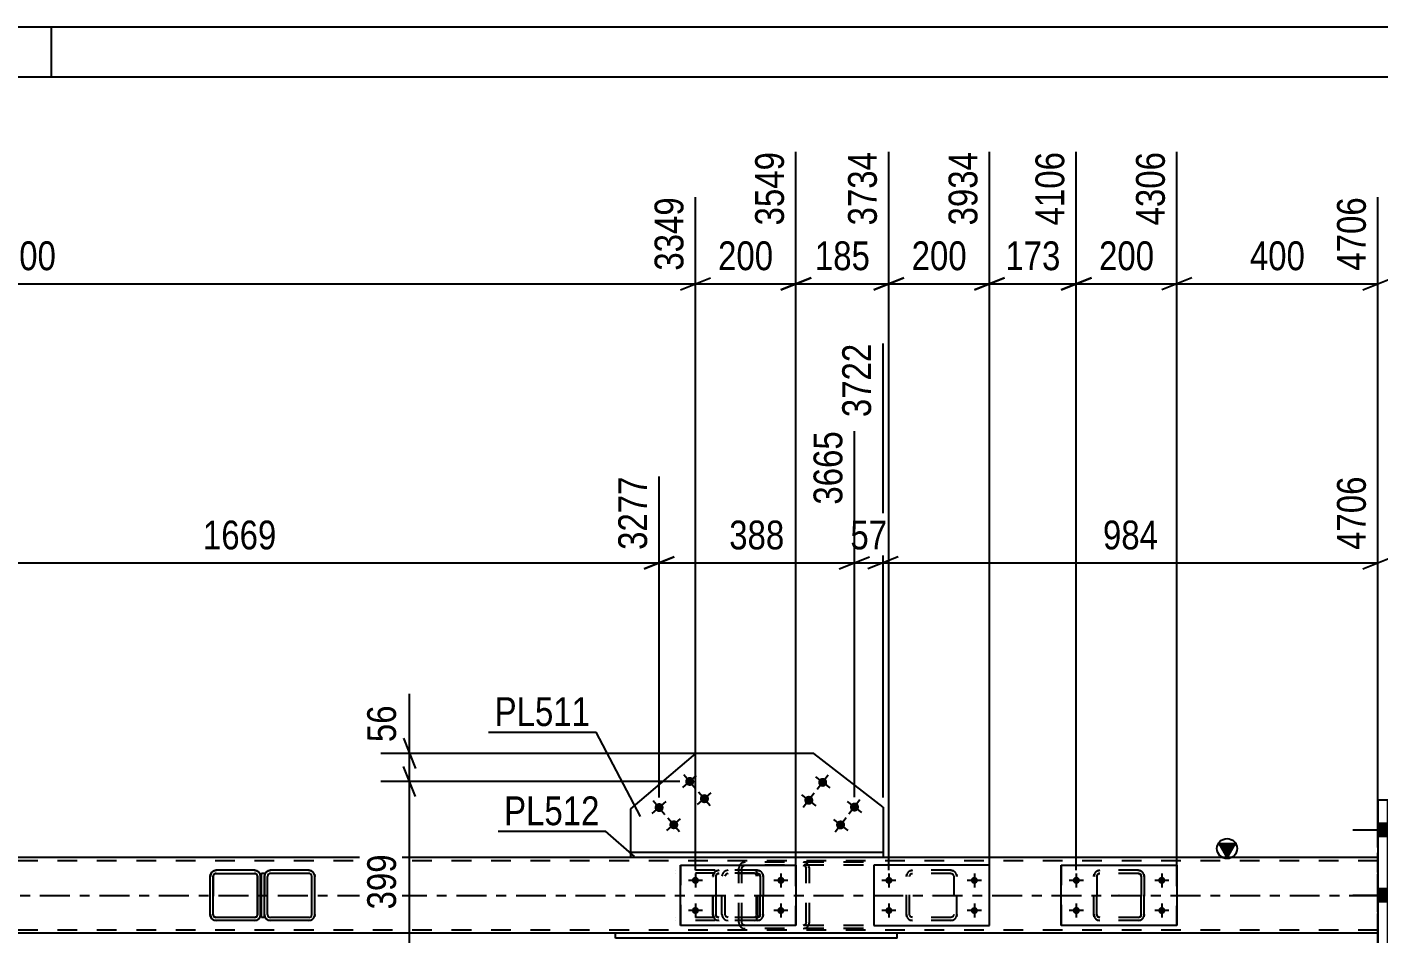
# Model space of a CAD drawing. Header units: millimetres. Extents: x 0 to 841, y 0 to 594.
# Drawn here: x 208.6 to 343, y 503.8 to 594 of the extents above; entities that cross this region are included whole.
import ezdxf

# ---------------------------------------------------------------- set-up
doc = ezdxf.new("R2010")
doc.units = ezdxf.units.MM
doc.linetypes.add('DXK_LINE_DOT2', pattern=[3.9198, 1.9599, -1.9599])
doc.linetypes.add('DXK_LINE_DOT3', pattern=[5.9187, 2.979, -0.9799, 0.9799, -0.9799])
doc.styles.add('Arial Narrow', font='ARIALN.TTF', dxfattribs={"height": 0.2})

# ---------------------------------------------------------------- blocks, each defined once
blk = doc.blocks.new('Unknown-570386953-1113')
at = {"color": 5, "linetype": 'Continuous'}
for p, q in [((841, 594), (0, 594)), ((211, 589), (211, 594)), ((836, 589), (5, 589))]:
    blk.add_line(p, q, dxfattribs=at)
blk = doc.blocks.new('Bolt-570386953-2512 - 2434')
at = {"linetype": 'Continuous'}
for points in [[(294.28, 508.78, -1), (294.28, 509.48, -1)], [(302.78, 508.78, -1), (302.78, 509.48, -1)], [(294.28, 505.78, -1), (294.28, 506.48, -1)], [(302.78, 505.78, -1), (302.78, 506.48, -1)]]:
    blk.add_hatch(color=1, dxfattribs=at).paths.add_polyline_path(points)
at = {"color": 1, "linetype": 'Continuous'}
for p, q in [((294.28, 509.83), (294.28, 508.43)), ((302.78, 509.83), (302.78, 508.43)), ((294.98, 509.13), (293.58, 509.13)), ((303.48, 509.13), (302.08, 509.13)), ((294.98, 506.13), (293.58, 506.13)), ((294.28, 506.83), (294.28, 505.43)), ((303.48, 506.13), (302.08, 506.13)), ((302.78, 506.83), (302.78, 505.43))]:
    blk.add_line(p, q, dxfattribs=at)
blk = doc.blocks.new('Part-570386953-2445 - 2434')
at = {"color": 2, "linetype": 'Continuous'}
for p, q in [((304.28, 510.63), (292.78, 510.63)), ((292.78, 510.63), (292.78, 504.63)), ((304.28, 504.63), (304.28, 510.63)), ((292.78, 504.63), (304.28, 504.63))]:
    blk.add_line(p, q, dxfattribs=at)
blk = doc.blocks.new('Part-570386953-2563 - 2434')
at = {"color": 2, "linetype": 'Continuous'}
for p, q in [((231.88, 505.44), (231.88, 509.84)), ((231.88, 509.84), (232.18, 509.84)), ((232.18, 509.84), (232.18, 509.53)), ((232.18, 505.44), (232.18, 505.73)), ((232.18, 505.44), (231.88, 505.44))]:
    blk.add_line(p, q, dxfattribs=at)
at = {"color": 7, "linetype": 'DXK_LINE_DOT2'}
blk.add_line((232.18, 509.53), (232.18, 505.73), dxfattribs=at)
blk = doc.blocks.new('Part-570386953-2511 - 2434')
at = {"color": 2, "linetype": 'Continuous'}
for p, q in [((293.7, 511.89), (268.58, 511.89)), ((268.58, 511.89), (268.58, 511.39)), ((293.7, 511.39), (268.58, 511.39)), ((293.7, 511.89), (293.7, 511.39))]:
    blk.add_line(p, q, dxfattribs=at)
blk = doc.blocks.new('Part-570386953-2447 - 2434')
at = {"color": 7, "linetype": 'DXK_LINE_DOT2'}
for p, q in [((296.03, 509.53), (296.08, 509.76)), ((296.08, 509.76), (296.03, 509.53)), ((296.33, 509.53), (296.36, 509.65)), ((296.36, 509.65), (296.42, 509.74)), ((296.4, 510.09), (296.63, 510.13)), ((296.63, 510.13), (296.4, 510.09)), ((296.42, 509.74), (296.52, 509.81)), ((296.52, 509.81), (296.63, 509.83)), ((300.43, 510.13), (296.63, 510.13)), ((300.43, 509.83), (296.63, 509.83)), ((300.43, 510.13), (300.66, 510.09)), ((300.66, 510.09), (300.43, 510.13)), ((300.43, 509.83), (300.55, 509.81)), ((300.55, 509.81), (300.64, 509.74)), ((300.64, 509.74), (300.71, 509.65)), ((300.71, 509.65), (300.73, 509.53)), ((300.99, 509.76), (301.03, 509.53)), ((301.03, 509.53), (300.99, 509.76)), ((296.03, 505.73), (296.03, 509.53)), ((296.33, 505.73), (296.33, 509.53)), ((300.73, 509.53), (300.73, 505.73)), ((301.03, 505.73), (301.03, 509.53)), ((296.08, 505.5), (296.03, 505.73)), ((296.03, 505.73), (296.08, 505.5)), ((296.36, 505.62), (296.33, 505.73)), ((296.42, 505.52), (296.36, 505.62)), ((300.71, 505.62), (300.64, 505.52)), ((300.73, 505.73), (300.71, 505.62)), ((301.03, 505.73), (300.99, 505.5)), ((300.99, 505.5), (301.03, 505.73)), ((296.63, 505.13), (296.4, 505.18)), ((296.4, 505.18), (296.63, 505.13)), ((296.52, 505.46), (296.42, 505.52)), ((296.63, 505.43), (296.52, 505.46)), ((300.43, 505.43), (296.63, 505.43)), ((300.43, 505.13), (296.63, 505.13)), ((300.55, 505.46), (300.43, 505.43)), ((300.66, 505.18), (300.43, 505.13)), ((300.43, 505.13), (300.66, 505.18)), ((300.64, 505.52), (300.55, 505.46))]:
    blk.add_line(p, q, dxfattribs=at)
at = {"color": 7, "linetype": 'DXK_LINE_DOT3'}
blk.add_line((298.53, 507.63), (298.53, 507.63), dxfattribs=at)
at = {"color": 7, "linetype": 'DXK_LINE_DOT2'}
for centre, start, end in [((296.63, 509.53), 112.5, 157.5), ((296.63, 509.53), 112.5, 157.5), ((300.43, 509.53), 22.5, 67.5), ((300.43, 509.53), 22.5, 67.5), ((296.63, 505.73), 202.5, 247.5), ((296.63, 505.73), 202.5, 247.5), ((300.43, 505.73), 292.5, 337.5), ((300.43, 505.73), 292.5, 337.5)]:
    blk.add_arc(centre, 0.6, start, end, dxfattribs=at)
blk = doc.blocks.new('Part-570386953-2557 - 2434')
at = {"color": 7, "linetype": 'DXK_LINE_DOT2'}
for p, q in [((314.66, 509.53), (314.71, 509.76)), ((314.72, 509.76), (314.67, 509.53)), ((314.99, 509.65), (314.96, 509.53)), ((314.97, 509.53), (315, 509.65)), ((315.05, 509.75), (314.99, 509.65)), ((315, 509.65), (315.06, 509.75)), ((315.03, 510.09), (315.26, 510.13)), ((315.03, 510.09), (315.04, 510.09)), ((315.27, 510.13), (315.04, 510.09)), ((315.15, 509.81), (315.05, 509.75)), ((315.06, 509.75), (315.16, 509.81)), ((315.26, 509.83), (315.15, 509.81)), ((315.16, 509.81), (315.27, 509.83)), ((319.07, 510.13), (315.26, 510.13)), ((319.07, 509.83), (315.26, 509.83)), ((319.06, 510.13), (319.29, 510.09)), ((319.18, 509.81), (319.06, 509.83)), ((319.3, 510.09), (319.07, 510.13)), ((319.07, 509.83), (319.19, 509.81)), ((319.18, 509.81), (319.19, 509.81)), ((319.28, 509.75), (319.18, 509.81)), ((319.19, 509.81), (319.29, 509.75)), ((319.34, 509.65), (319.28, 509.75)), ((319.29, 509.75), (319.35, 509.65)), ((319.36, 509.53), (319.34, 509.65)), ((319.35, 509.65), (319.37, 509.53)), ((319.62, 509.76), (319.66, 509.53)), ((319.67, 509.53), (319.63, 509.76)), ((314.66, 509.53), (314.67, 509.53)), ((314.66, 505.73), (314.66, 509.53)), ((314.67, 505.73), (314.67, 509.53)), ((314.97, 509.53), (314.96, 509.53)), ((314.96, 509.53), (314.96, 505.73)), ((314.97, 505.73), (314.97, 509.53)), ((319.37, 509.53), (319.36, 509.53)), ((319.36, 509.53), (319.36, 505.73)), ((319.37, 505.73), (319.37, 509.53)), ((319.67, 509.53), (319.66, 509.53)), ((319.66, 509.53), (319.66, 505.73)), ((319.67, 505.73), (319.67, 509.53)), ((314.67, 505.73), (314.66, 505.73)), ((314.71, 505.5), (314.66, 505.73)), ((314.67, 505.73), (314.72, 505.5)), ((314.96, 505.73), (314.97, 505.73)), ((314.96, 505.73), (314.99, 505.62)), ((315, 505.62), (314.97, 505.73)), ((314.99, 505.62), (315.05, 505.52)), ((315.06, 505.52), (315, 505.62)), ((319.28, 505.52), (319.34, 505.62)), ((319.35, 505.62), (319.29, 505.52)), ((319.34, 505.62), (319.36, 505.73)), ((319.37, 505.73), (319.35, 505.62)), ((319.36, 505.73), (319.37, 505.73)), ((319.66, 505.73), (319.62, 505.5)), ((319.63, 505.5), (319.67, 505.73)), ((319.66, 505.73), (319.67, 505.73)), ((315.03, 505.18), (315.04, 505.18)), ((315.26, 505.13), (315.03, 505.18)), ((315.04, 505.18), (315.27, 505.13)), ((315.05, 505.52), (315.15, 505.46)), ((315.16, 505.46), (315.06, 505.52)), ((315.15, 505.46), (315.26, 505.43)), ((315.27, 505.43), (315.16, 505.46)), ((319.07, 505.43), (315.26, 505.43)), ((319.07, 505.13), (315.26, 505.13)), ((319.06, 505.43), (319.18, 505.46)), ((319.29, 505.18), (319.06, 505.13)), ((319.19, 505.46), (319.07, 505.43)), ((319.07, 505.13), (319.3, 505.18)), ((319.18, 505.46), (319.28, 505.52)), ((319.18, 505.46), (319.19, 505.46)), ((319.29, 505.52), (319.19, 505.46))]:
    blk.add_line(p, q, dxfattribs=at)
at = {"color": 7, "linetype": 'DXK_LINE_DOT3'}
blk.add_line((317.18, 507.63), (317.16, 507.63), dxfattribs=at)
at = {"color": 7, "linetype": 'DXK_LINE_DOT2'}
for centre, start, end in [((315.26, 509.53), 112.5, 157.5), ((315.27, 509.53), 112.5, 157.5), ((319.06, 509.53), 22.5, 67.5), ((319.07, 509.53), 22.5, 67.5), ((315.26, 505.73), 202.5, 247.5), ((315.27, 505.73), 202.5, 247.5), ((319.06, 505.73), 292.5, 337.5), ((319.07, 505.73), 292.5, 337.5)]:
    blk.add_arc(centre, 0.6, start, end, dxfattribs=at)
blk = doc.blocks.new('Part-570386953-2495 - 2434')
at = {"color": 7, "linetype": 'DXK_LINE_DOT2'}
for p, q in [((280.93, 510.14), (273.08, 510.14)), ((280.93, 509.84), (273.08, 509.84)), ((277.73, 509.76), (277.68, 509.54)), ((278, 509.54), (278.02, 509.65)), ((278.02, 509.65), (278.09, 509.75)), ((278.31, 510.14), (278.07, 510.09)), ((278.09, 509.75), (278.19, 509.81)), ((278.19, 509.81), (278.31, 509.84)), ((279.35, 509.84), (279.35, 510.14)), ((281.06, 510.09), (280.93, 510.14)), ((280.93, 509.84), (280.99, 509.81)), ((280.99, 509.81), (281.05, 509.75)), ((281.05, 509.75), (281.08, 509.65)), ((281.16, 509.96), (281.06, 510.09)), ((281.08, 509.65), (281.1, 509.54)), ((281.24, 509.76), (281.16, 509.96)), ((281.26, 509.54), (281.24, 509.76)), ((277.68, 505.74), (277.68, 509.54)), ((278, 505.74), (278, 509.54)), ((281.1, 505.74), (281.1, 509.54)), ((281.26, 505.74), (281.26, 509.54)), ((277.68, 505.74), (277.73, 505.51)), ((278.02, 505.62), (278, 505.74)), ((278.09, 505.52), (278.02, 505.62)), ((281.08, 505.62), (281.05, 505.52)), ((281.1, 505.74), (281.08, 505.62)), ((281.24, 505.51), (281.26, 505.74)), ((280.93, 505.44), (273.08, 505.44)), ((280.93, 505.14), (273.08, 505.14)), ((278.07, 505.18), (278.31, 505.14)), ((278.19, 505.46), (278.09, 505.52)), ((278.31, 505.44), (278.19, 505.46)), ((279.35, 505.14), (279.35, 505.44)), ((280.99, 505.46), (280.93, 505.44)), ((280.93, 505.14), (281.06, 505.18)), ((281.05, 505.52), (280.99, 505.46)), ((281.06, 505.18), (281.16, 505.31)), ((281.16, 505.31), (281.24, 505.51))]:
    blk.add_line(p, q, dxfattribs=at)
for centre, start, end in [((278.3, 509.52), 111.1513, 156.1049), ((278.3, 505.75), 203.8951, 248.8487)]:
    blk.add_arc(centre, 0.616, start, end, dxfattribs=at)
blk = doc.blocks.new('Part-570386953-2498 - 2434')
at = {"color": 2, "linetype": 'Continuous'}
for p, q in [((342.91, 517.14), (342.91, 517.14)), ((342.91, 517.14), (343.91, 517.14)), ((342.91, 517.14), (342.91, 498.14)), ((343.91, 498.14), (343.91, 517.14)), ((342.91, 498.14), (342.91, 498.14)), ((342.91, 498.14), (343.91, 498.14))]:
    blk.add_line(p, q, dxfattribs=at)
at = {"color": 7, "linetype": 'DXK_LINE_DOT2'}
for p, q in [((342.91, 498.14), (342.91, 517.14)), ((343.91, 517.14), (343.91, 517.14)), ((343.91, 517.14), (343.91, 498.14)), ((343.91, 498.14), (343.91, 498.14))]:
    blk.add_line(p, q, dxfattribs=at)
blk = doc.blocks.new('Part-570386953-2506 - 2434')
at = {"color": 2, "linetype": 'Continuous'}
for p, q in [((295.1, 503.89), (267.08, 503.89)), ((267.08, 503.39), (267.08, 503.89)), ((295.1, 503.39), (267.08, 503.39)), ((295.1, 503.39), (295.1, 503.89))]:
    blk.add_line(p, q, dxfattribs=at)
blk = doc.blocks.new('Part-570386953-2514 - 2434')
at = {"color": 7, "linetype": 'DXK_LINE_DOT2'}
for p, q in [((279.99, 510.94), (279.74, 510.89)), ((291.74, 510.94), (279.99, 510.94)), ((285.98, 510.89), (285.74, 510.94)), ((279.4, 510.56), (279.35, 510.34)), ((279.35, 504.94), (279.35, 510.34)), ((279.67, 510.34), (279.69, 510.45)), ((279.67, 504.94), (279.67, 510.34)), ((279.69, 510.45), (279.76, 510.55)), ((279.76, 510.55), (279.87, 510.61)), ((279.87, 510.61), (279.99, 510.64)), ((291.74, 510.64), (279.99, 510.64)), ((285.74, 510.64), (285.86, 510.61)), ((285.86, 510.61), (285.96, 510.55)), ((285.96, 510.55), (286.03, 510.45)), ((286.03, 510.45), (286.05, 510.34)), ((286.05, 504.94), (286.05, 510.34)), ((286.37, 510.34), (286.33, 510.56)), ((286.37, 504.94), (286.37, 510.34)), ((279.35, 504.94), (279.4, 504.71)), ((279.69, 504.82), (279.67, 504.94)), ((279.76, 504.72), (279.69, 504.82)), ((279.74, 504.38), (279.99, 504.34)), ((279.87, 504.66), (279.76, 504.72)), ((279.99, 504.64), (279.87, 504.66)), ((291.74, 504.64), (279.99, 504.64)), ((291.74, 504.34), (279.99, 504.34)), ((285.86, 504.66), (285.74, 504.64)), ((285.74, 504.34), (285.98, 504.38)), ((285.96, 504.72), (285.86, 504.66)), ((286.03, 504.82), (285.96, 504.72)), ((286.05, 504.94), (286.03, 504.82)), ((286.33, 504.71), (286.37, 504.94))]:
    blk.add_line(p, q, dxfattribs=at)
for centre, start, end in [((279.96, 510.31), 110.7583, 155.68), ((285.76, 510.31), 24.32, 69.2417), ((279.96, 504.96), 204.32, 249.2417), ((285.76, 504.96), 290.7583, 335.68)]:
    blk.add_arc(centre, 0.621, start, end, dxfattribs=at)
blk = doc.blocks.new('Bolt-570386953-2515 - 2434')
at = {"linetype": 'Continuous'}
for points in [[(343.91, 513.49), (343.91, 514.79), (342.91, 514.79), (342.91, 513.49)], [(343.91, 513.49), (343.91, 514.79), (342.91, 514.79), (342.91, 513.49)], [(343.91, 513.49), (343.91, 514.79), (342.91, 514.79), (342.91, 513.49)], [(343.91, 506.99), (343.91, 508.29), (342.91, 508.29), (342.91, 506.99)], [(343.91, 506.99), (343.91, 508.29), (342.91, 508.29), (342.91, 506.99)], [(343.91, 500.49), (343.91, 501.79), (342.91, 501.79), (342.91, 500.49)], [(343.91, 500.49), (343.91, 501.79), (342.91, 501.79), (342.91, 500.49)], [(343.91, 500.49), (343.91, 501.79), (342.91, 501.79), (342.91, 500.49)]]:
    blk.add_hatch(color=1, dxfattribs=at).paths.add_polyline_path(points)
at = {"color": 1, "linetype": 'Continuous'}
for p, q in [((345.66, 514.14), (340.41, 514.14)), ((345.66, 514.14), (340.41, 514.14)), ((345.66, 514.14), (340.41, 514.14)), ((343.91, 514.79), (342.91, 514.79)), ((343.91, 514.79), (342.91, 514.79)), ((343.91, 514.79), (342.91, 514.79)), ((343.91, 513.49), (342.91, 513.49)), ((343.91, 513.49), (342.91, 513.49)), ((343.91, 513.49), (342.91, 513.49)), ((343.91, 508.29), (342.91, 508.29)), ((343.91, 508.29), (342.91, 508.29)), ((345.66, 507.64), (340.41, 507.64)), ((345.66, 507.64), (340.41, 507.64)), ((343.91, 506.99), (342.91, 506.99)), ((343.91, 506.99), (342.91, 506.99)), ((343.91, 501.79), (342.91, 501.79)), ((343.91, 501.79), (342.91, 501.79)), ((343.91, 501.79), (342.91, 501.79)), ((345.66, 501.14), (340.41, 501.14)), ((345.66, 501.14), (340.41, 501.14)), ((345.66, 501.14), (340.41, 501.14)), ((343.91, 500.49), (342.91, 500.49)), ((343.91, 500.49), (342.91, 500.49)), ((343.91, 500.49), (342.91, 500.49))]:
    blk.add_line(p, q, dxfattribs=at)
blk = doc.blocks.new('Bolt-570386953-2586 - 2434')
at = {"linetype": 'Continuous'}
for points in [[(274.69, 509.13), (274.69, 509.21), (274.72, 509.28), (274.75, 509.34), (274.8, 509.39), (274.86, 509.44), (274.93, 509.47), (275, 509.48), (275.07, 509.48), (275.14, 509.47), (275.21, 509.44), (275.27, 509.39), (275.32, 509.34), (275.36, 509.28), (275.38, 509.21), (275.39, 509.13), (275.38, 509.06), (275.36, 508.99), (275.32, 508.93), (275.27, 508.87), (275.21, 508.83), (275.14, 508.8), (275.07, 508.79), (275, 508.79), (274.93, 508.8), (274.86, 508.83), (274.8, 508.87), (274.75, 508.93), (274.72, 508.99), (274.69, 509.06)], [(283.19, 509.13), (283.19, 509.21), (283.22, 509.28), (283.25, 509.34), (283.3, 509.39), (283.36, 509.44), (283.43, 509.47), (283.5, 509.48), (283.57, 509.48), (283.64, 509.47), (283.71, 509.44), (283.77, 509.39), (283.82, 509.34), (283.86, 509.28), (283.88, 509.21), (283.89, 509.13), (283.88, 509.06), (283.86, 508.99), (283.82, 508.93), (283.77, 508.87), (283.71, 508.83), (283.64, 508.8), (283.57, 508.79), (283.5, 508.79), (283.43, 508.8), (283.36, 508.83), (283.3, 508.87), (283.25, 508.93), (283.22, 508.99), (283.19, 509.06)], [(274.69, 506.13), (274.69, 506.21), (274.72, 506.28), (274.75, 506.34), (274.8, 506.39), (274.86, 506.44), (274.93, 506.47), (275, 506.48), (275.07, 506.48), (275.14, 506.47), (275.21, 506.44), (275.27, 506.39), (275.32, 506.34), (275.36, 506.28), (275.38, 506.21), (275.39, 506.13), (275.38, 506.06), (275.36, 505.99), (275.32, 505.93), (275.27, 505.87), (275.21, 505.83), (275.14, 505.8), (275.07, 505.79), (275, 505.79), (274.93, 505.8), (274.86, 505.83), (274.8, 505.87), (274.75, 505.93), (274.72, 505.99), (274.69, 506.06)], [(283.19, 506.13), (283.19, 506.21), (283.22, 506.28), (283.25, 506.34), (283.3, 506.39), (283.36, 506.44), (283.43, 506.47), (283.5, 506.48), (283.57, 506.48), (283.64, 506.47), (283.71, 506.44), (283.77, 506.39), (283.82, 506.34), (283.86, 506.28), (283.88, 506.21), (283.89, 506.13), (283.88, 506.06), (283.86, 505.99), (283.82, 505.93), (283.77, 505.87), (283.71, 505.83), (283.64, 505.8), (283.57, 505.79), (283.5, 505.79), (283.43, 505.8), (283.36, 505.83), (283.3, 505.87), (283.25, 505.93), (283.22, 505.99), (283.19, 506.06)]]:
    blk.add_hatch(color=1, dxfattribs=at).paths.add_polyline_path(points)
at = {"color": 1, "linetype": 'Continuous'}
for p, q in [((275.04, 509.83), (275.04, 508.43)), ((283.54, 509.83), (283.54, 508.43)), ((275.74, 509.13), (274.34, 509.13)), ((284.24, 509.13), (282.84, 509.13)), ((275.74, 506.13), (274.34, 506.13)), ((275.04, 506.83), (275.04, 505.43)), ((284.24, 506.13), (282.84, 506.13)), ((283.54, 506.83), (283.54, 505.43))]:
    blk.add_line(p, q, dxfattribs=at)
blk = doc.blocks.new('Bolt-570386953-2587 - 2434')
at = {"linetype": 'Continuous'}
for points in [[(312.57, 509.13), (312.58, 509.21), (312.6, 509.28), (312.64, 509.34), (312.69, 509.39), (312.75, 509.44), (312.81, 509.47), (312.89, 509.48), (312.96, 509.48), (313.03, 509.47), (313.1, 509.44), (313.16, 509.39), (313.21, 509.34), (313.24, 509.28), (313.27, 509.21), (313.27, 509.13), (313.27, 509.06), (313.24, 508.99), (313.21, 508.93), (313.16, 508.87), (313.1, 508.83), (313.03, 508.8), (312.96, 508.79), (312.89, 508.79), (312.81, 508.8), (312.75, 508.83), (312.69, 508.87), (312.64, 508.93), (312.6, 508.99), (312.58, 509.06)], [(321.07, 509.13), (321.08, 509.21), (321.1, 509.28), (321.14, 509.34), (321.19, 509.39), (321.25, 509.44), (321.31, 509.47), (321.39, 509.48), (321.46, 509.48), (321.53, 509.47), (321.6, 509.44), (321.66, 509.39), (321.71, 509.34), (321.74, 509.28), (321.77, 509.21), (321.77, 509.13), (321.77, 509.06), (321.74, 508.99), (321.71, 508.93), (321.66, 508.87), (321.6, 508.83), (321.53, 508.8), (321.46, 508.79), (321.39, 508.79), (321.31, 508.8), (321.25, 508.83), (321.19, 508.87), (321.14, 508.93), (321.1, 508.99), (321.08, 509.06)], [(312.57, 506.13), (312.58, 506.21), (312.6, 506.28), (312.64, 506.34), (312.69, 506.39), (312.75, 506.44), (312.81, 506.47), (312.89, 506.48), (312.96, 506.48), (313.03, 506.47), (313.1, 506.44), (313.16, 506.39), (313.21, 506.34), (313.24, 506.28), (313.27, 506.21), (313.27, 506.13), (313.27, 506.06), (313.24, 505.99), (313.21, 505.93), (313.16, 505.87), (313.1, 505.83), (313.03, 505.8), (312.96, 505.79), (312.89, 505.79), (312.81, 505.8), (312.75, 505.83), (312.69, 505.87), (312.64, 505.93), (312.6, 505.99), (312.58, 506.06)], [(321.07, 506.13), (321.08, 506.21), (321.1, 506.28), (321.14, 506.34), (321.19, 506.39), (321.25, 506.44), (321.31, 506.47), (321.39, 506.48), (321.46, 506.48), (321.53, 506.47), (321.6, 506.44), (321.66, 506.39), (321.71, 506.34), (321.74, 506.28), (321.77, 506.21), (321.77, 506.13), (321.77, 506.06), (321.74, 505.99), (321.71, 505.93), (321.66, 505.87), (321.6, 505.83), (321.53, 505.8), (321.46, 505.79), (321.39, 505.79), (321.31, 505.8), (321.25, 505.83), (321.19, 505.87), (321.14, 505.93), (321.1, 505.99), (321.08, 506.06)]]:
    blk.add_hatch(color=1, dxfattribs=at).paths.add_polyline_path(points)
at = {"color": 1, "linetype": 'Continuous'}
for p, q in [((312.92, 509.83), (312.92, 508.43)), ((321.42, 509.83), (321.42, 508.43)), ((313.62, 509.13), (312.22, 509.13)), ((322.12, 509.13), (320.72, 509.13)), ((313.62, 506.13), (312.22, 506.13)), ((312.92, 506.83), (312.92, 505.43)), ((322.12, 506.13), (320.72, 506.13)), ((321.42, 506.83), (321.42, 505.43))]:
    blk.add_line(p, q, dxfattribs=at)
blk = doc.blocks.new('Part-570386953-2539 - 2434')
at = {"color": 2, "linetype": 'Continuous'}
for p, q in [((275.06, 521.76), (268.58, 516.25)), ((286.83, 521.76), (275.06, 521.76)), ((293.7, 516.42), (286.83, 521.76)), ((293.7, 516.42), (293.7, 511.89)), ((268.58, 516.25), (268.58, 511.89))]:
    blk.add_line(p, q, dxfattribs=at)
at = {"color": 7, "linetype": 'DXK_LINE_DOT2'}
blk.add_line((293.7, 511.89), (268.58, 511.89), dxfattribs=at)
blk = doc.blocks.new('Part-570386953-2547 - 2434')
at = {"color": 2, "linetype": 'Continuous'}
for p, q in [((311.42, 504.63), (311.42, 510.63)), ((311.42, 510.63), (311.42, 510.63)), ((311.42, 510.63), (322.92, 510.63)), ((322.92, 510.63), (322.92, 504.63)), ((311.42, 504.63), (311.42, 504.63)), ((322.92, 504.63), (311.42, 504.63))]:
    blk.add_line(p, q, dxfattribs=at)
at = {"color": 7, "linetype": 'DXK_LINE_DOT2'}
for p, q in [((311.42, 510.63), (311.42, 504.63)), ((311.42, 510.63), (311.42, 510.63)), ((322.92, 504.63), (322.92, 510.63)), ((311.42, 504.63), (311.42, 504.63))]:
    blk.add_line(p, q, dxfattribs=at)
blk = doc.blocks.new('Part-570386953-2549 - 2434')
at = {"color": 2, "linetype": 'Continuous'}
for p, q in [((232.23, 509.76), (232.18, 509.53)), ((232.5, 509.65), (232.48, 509.53)), ((232.57, 509.74), (232.5, 509.65)), ((232.78, 510.13), (232.55, 510.09)), ((232.67, 509.81), (232.57, 509.74)), ((232.78, 509.83), (232.67, 509.81)), ((236.58, 510.13), (232.78, 510.13)), ((236.58, 509.83), (232.78, 509.83)), ((236.81, 510.09), (236.58, 510.13)), ((236.7, 509.81), (236.58, 509.83)), ((236.79, 509.74), (236.7, 509.81)), ((236.86, 509.65), (236.79, 509.74)), ((236.88, 509.53), (236.86, 509.65)), ((237.18, 509.53), (237.14, 509.76)), ((232.18, 505.73), (232.18, 509.53)), ((232.48, 505.73), (232.48, 509.53)), ((236.88, 505.73), (236.88, 509.53)), ((237.18, 505.73), (237.18, 509.53)), ((232.18, 505.73), (232.23, 505.5)), ((232.48, 505.73), (232.5, 505.62)), ((232.5, 505.62), (232.57, 505.52)), ((236.79, 505.52), (236.86, 505.62)), ((236.86, 505.62), (236.88, 505.73)), ((237.14, 505.5), (237.18, 505.73)), ((232.55, 505.18), (232.78, 505.13)), ((232.57, 505.52), (232.67, 505.46)), ((232.67, 505.46), (232.78, 505.43)), ((236.58, 505.43), (232.78, 505.43)), ((236.58, 505.13), (232.78, 505.13)), ((236.58, 505.43), (236.7, 505.46)), ((236.58, 505.13), (236.81, 505.18)), ((236.7, 505.46), (236.79, 505.52))]:
    blk.add_line(p, q, dxfattribs=at)
at = {"color": 7, "linetype": 'DXK_LINE_DOT2'}
for p, q in [((232.18, 509.53), (232.23, 509.76)), ((232.55, 510.09), (232.78, 510.13)), ((236.58, 510.13), (236.81, 510.09)), ((237.14, 509.76), (237.18, 509.53)), ((232.23, 505.5), (232.18, 505.73)), ((237.18, 505.73), (237.14, 505.5)), ((232.78, 505.13), (232.55, 505.18)), ((236.81, 505.18), (236.58, 505.13))]:
    blk.add_line(p, q, dxfattribs=at)
at = {"color": 7, "linetype": 'DXK_LINE_DOT3'}
blk.add_line((234.68, 507.63), (234.68, 507.63), dxfattribs=at)
at = {"color": 2, "linetype": 'Continuous'}
for centre, start, end in [((232.78, 509.53), 112.5, 157.5), ((236.58, 509.53), 22.5, 67.5), ((232.78, 505.73), 202.5, 247.5), ((236.58, 505.73), 292.5, 337.5)]:
    blk.add_arc(centre, 0.6, start, end, dxfattribs=at)
at = {"color": 7, "linetype": 'DXK_LINE_DOT2'}
for centre, start, end in [((232.78, 509.53), 112.5, 157.5), ((236.58, 509.53), 22.5, 67.5), ((232.78, 505.73), 202.5, 247.5), ((236.58, 505.73), 292.5, 337.5)]:
    blk.add_arc(centre, 0.6, start, end, dxfattribs=at)
blk = doc.blocks.new('Part-570386953-2550 - 2434')
at = {"color": 7, "linetype": 'DXK_LINE_DOT2'}
for p, q in [((276.78, 509.53), (276.82, 509.76)), ((276.83, 509.76), (276.79, 509.53)), ((277.1, 509.65), (277.08, 509.53)), ((277.09, 509.53), (277.11, 509.65)), ((277.17, 509.75), (277.1, 509.65)), ((277.11, 509.65), (277.17, 509.75)), ((277.15, 510.09), (277.38, 510.13)), ((277.15, 510.09), (277.16, 510.09)), ((277.39, 510.13), (277.16, 510.09)), ((277.17, 509.75), (277.27, 509.81)), ((277.26, 509.81), (277.17, 509.75)), ((277.38, 509.83), (277.26, 509.81)), ((277.27, 509.81), (277.39, 509.83)), ((281.19, 510.13), (277.38, 510.13)), ((281.19, 509.83), (277.38, 509.83)), ((281.18, 510.13), (281.41, 510.09)), ((281.29, 509.81), (281.18, 509.83)), ((281.42, 510.09), (281.19, 510.13)), ((281.19, 509.83), (281.3, 509.81)), ((281.29, 509.81), (281.3, 509.81)), ((281.39, 509.75), (281.29, 509.81)), ((281.3, 509.81), (281.4, 509.75)), ((281.45, 509.65), (281.39, 509.75)), ((281.4, 509.75), (281.46, 509.65)), ((281.48, 509.53), (281.45, 509.65)), ((281.46, 509.65), (281.49, 509.53)), ((281.73, 509.76), (281.78, 509.53)), ((281.79, 509.53), (281.74, 509.76)), ((276.78, 509.53), (276.79, 509.53)), ((276.78, 505.73), (276.78, 509.53)), ((276.79, 505.73), (276.79, 509.53)), ((277.09, 509.53), (277.08, 509.53)), ((277.08, 509.53), (277.08, 505.73)), ((277.09, 505.73), (277.09, 509.53)), ((281.49, 509.53), (281.48, 509.53)), ((281.48, 509.53), (281.48, 505.73)), ((281.49, 505.73), (281.49, 509.53)), ((281.79, 509.53), (281.78, 509.53)), ((281.78, 509.53), (281.78, 505.73)), ((281.79, 505.73), (281.79, 509.53)), ((276.79, 505.73), (276.78, 505.73)), ((276.82, 505.5), (276.78, 505.73)), ((276.79, 505.73), (276.83, 505.5)), ((277.08, 505.73), (277.09, 505.73)), ((277.08, 505.73), (277.1, 505.62)), ((277.11, 505.62), (277.09, 505.73)), ((277.1, 505.62), (277.17, 505.52)), ((277.17, 505.52), (277.11, 505.62)), ((281.39, 505.52), (281.45, 505.62)), ((281.46, 505.62), (281.4, 505.52)), ((281.45, 505.62), (281.48, 505.73)), ((281.49, 505.73), (281.46, 505.62)), ((281.48, 505.73), (281.49, 505.73)), ((281.78, 505.73), (281.73, 505.5)), ((281.74, 505.5), (281.79, 505.73)), ((281.78, 505.73), (281.79, 505.73)), ((277.15, 505.18), (277.16, 505.18)), ((277.38, 505.13), (277.15, 505.18)), ((277.16, 505.18), (277.39, 505.13)), ((277.27, 505.46), (277.17, 505.52)), ((277.17, 505.52), (277.26, 505.46)), ((277.26, 505.46), (277.38, 505.43)), ((277.39, 505.43), (277.27, 505.46)), ((281.19, 505.43), (277.38, 505.43)), ((281.19, 505.13), (277.38, 505.13)), ((281.18, 505.43), (281.29, 505.46)), ((281.41, 505.18), (281.18, 505.13)), ((281.3, 505.46), (281.19, 505.43)), ((281.19, 505.13), (281.42, 505.18)), ((281.29, 505.46), (281.39, 505.52)), ((281.29, 505.46), (281.3, 505.46)), ((281.4, 505.52), (281.3, 505.46))]:
    blk.add_line(p, q, dxfattribs=at)
at = {"color": 7, "linetype": 'DXK_LINE_DOT3'}
blk.add_line((279.29, 507.63), (279.27, 507.63), dxfattribs=at)
at = {"color": 7, "linetype": 'DXK_LINE_DOT2'}
for centre, start, end in [((277.38, 509.53), 112.5, 157.5), ((277.39, 509.53), 112.5, 157.5), ((281.18, 509.53), 22.5, 67.5), ((281.19, 509.53), 22.5, 67.5), ((277.38, 505.73), 202.5, 247.5), ((277.39, 505.73), 202.5, 247.5), ((281.18, 505.73), 292.5, 337.5), ((281.19, 505.73), 292.5, 337.5)]:
    blk.add_arc(centre, 0.6, start, end, dxfattribs=at)
blk = doc.blocks.new('Part-570386953-2551 - 2434')
at = {"color": 2, "linetype": 'Continuous'}
for p, q in [((226.78, 509.53), (226.82, 509.76)), ((226.83, 509.76), (226.79, 509.53)), ((227.09, 509.53), (227.11, 509.65)), ((227.11, 509.65), (227.17, 509.75)), ((227.15, 510.09), (227.38, 510.13)), ((227.15, 510.09), (227.16, 510.09)), ((227.39, 510.13), (227.16, 510.09)), ((227.17, 509.75), (227.27, 509.81)), ((227.27, 509.81), (227.39, 509.83)), ((231.19, 510.13), (227.38, 510.13)), ((227.39, 509.83), (231.19, 509.83)), ((231.29, 509.81), (231.18, 509.83)), ((231.42, 510.09), (231.19, 510.13)), ((231.19, 509.83), (231.3, 509.81)), ((231.29, 509.81), (231.3, 509.81)), ((231.39, 509.75), (231.29, 509.81)), ((231.3, 509.81), (231.4, 509.75)), ((231.45, 509.65), (231.39, 509.75)), ((231.4, 509.75), (231.46, 509.65)), ((231.48, 509.53), (231.45, 509.65)), ((231.46, 509.65), (231.49, 509.53)), ((231.79, 509.53), (231.74, 509.76)), ((226.78, 509.53), (226.79, 509.53)), ((226.78, 505.73), (226.78, 509.53)), ((226.79, 505.73), (226.79, 509.53)), ((227.09, 505.73), (227.09, 509.53)), ((231.49, 509.53), (231.48, 509.53)), ((231.48, 509.53), (231.48, 505.73)), ((231.49, 505.73), (231.49, 509.53)), ((231.79, 505.73), (231.79, 509.53)), ((226.79, 505.73), (226.78, 505.73)), ((226.82, 505.5), (226.78, 505.73)), ((226.79, 505.73), (226.83, 505.5)), ((227.11, 505.62), (227.09, 505.73)), ((227.17, 505.52), (227.11, 505.62)), ((231.39, 505.52), (231.45, 505.62)), ((231.46, 505.62), (231.4, 505.52)), ((231.45, 505.62), (231.48, 505.73)), ((231.49, 505.73), (231.46, 505.62)), ((231.48, 505.73), (231.49, 505.73)), ((231.74, 505.5), (231.79, 505.73)), ((227.15, 505.18), (227.16, 505.18)), ((227.38, 505.13), (227.15, 505.18)), ((227.16, 505.18), (227.39, 505.13)), ((227.27, 505.46), (227.17, 505.52)), ((227.39, 505.43), (227.27, 505.46)), ((231.19, 505.13), (227.38, 505.13)), ((231.19, 505.43), (227.39, 505.43)), ((231.18, 505.43), (231.29, 505.46)), ((231.3, 505.46), (231.19, 505.43)), ((231.19, 505.13), (231.42, 505.18)), ((231.29, 505.46), (231.39, 505.52)), ((231.29, 505.46), (231.3, 505.46)), ((231.4, 505.52), (231.3, 505.46))]:
    blk.add_line(p, q, dxfattribs=at)
at = {"color": 7, "linetype": 'DXK_LINE_DOT2'}
for p, q in [((227.1, 509.65), (227.08, 509.53)), ((227.17, 509.75), (227.1, 509.65)), ((227.26, 509.81), (227.17, 509.75)), ((227.38, 509.83), (227.26, 509.81)), ((227.38, 509.83), (227.39, 509.83)), ((227.39, 509.83), (227.38, 509.83)), ((231.18, 510.13), (231.41, 510.09)), ((231.73, 509.76), (231.78, 509.53)), ((227.09, 509.53), (227.08, 509.53)), ((227.08, 509.53), (227.08, 505.73)), ((231.79, 509.53), (231.78, 509.53)), ((231.78, 509.53), (231.78, 505.73)), ((227.08, 505.73), (227.09, 505.73)), ((227.08, 505.73), (227.1, 505.62)), ((227.1, 505.62), (227.17, 505.52)), ((231.78, 505.73), (231.73, 505.5)), ((231.78, 505.73), (231.79, 505.73)), ((227.17, 505.52), (227.26, 505.46)), ((227.26, 505.46), (227.38, 505.43)), ((227.38, 505.43), (227.39, 505.43)), ((227.39, 505.43), (227.38, 505.43)), ((231.41, 505.18), (231.18, 505.13))]:
    blk.add_line(p, q, dxfattribs=at)
at = {"color": 2, "linetype": 'Continuous'}
for centre, start, end in [((227.38, 509.53), 112.5, 157.5), ((227.39, 509.53), 112.5, 157.5), ((231.19, 509.53), 22.5, 67.5), ((227.38, 505.73), 202.5, 247.5), ((227.39, 505.73), 202.5, 247.5), ((231.19, 505.73), 292.5, 337.5)]:
    blk.add_arc(centre, 0.6, start, end, dxfattribs=at)
at = {"color": 7, "linetype": 'DXK_LINE_DOT2'}
for centre, start, end in [((231.18, 509.53), 22.5, 67.5), ((231.18, 505.73), 292.5, 337.5)]:
    blk.add_arc(centre, 0.6, start, end, dxfattribs=at)
blk = doc.blocks.new('Bolt-570386953-2573 - 2434')
at = {"linetype": 'Continuous'}
for points in [[(274.82, 519.26, -1), (274.13, 518.68, -1)], [(276.28, 517.55, -1), (275.59, 516.96, -1)], [(271.77, 516.67, -1), (271.09, 516.08, -1)], [(273.23, 514.95, -1), (272.55, 514.37, -1)]]:
    blk.add_hatch(color=1, dxfattribs=at).paths.add_polyline_path(points)
at = {"color": 1, "linetype": 'Continuous'}
for p, q in [((273.79, 518.38), (275.16, 519.55)), ((273.89, 519.65), (275.06, 518.28)), ((275.25, 516.67), (276.62, 517.84)), ((275.35, 517.94), (276.52, 516.57)), ((270.75, 515.79), (272.12, 516.96)), ((270.85, 517.06), (272.01, 515.69)), ((272.2, 514.08), (273.57, 515.25)), ((272.31, 515.35), (273.47, 513.98))]:
    blk.add_line(p, q, dxfattribs=at)
blk = doc.blocks.new('Part-570386953-2556 - 2434')
at = {"color": 2, "linetype": 'Continuous'}
for p, q in [((273.54, 504.63), (273.54, 510.63)), ((273.54, 510.63), (273.54, 510.63)), ((273.54, 510.63), (285.04, 510.63)), ((285.04, 510.63), (285.04, 504.63)), ((273.54, 504.63), (273.54, 504.63)), ((285.04, 504.63), (273.54, 504.63))]:
    blk.add_line(p, q, dxfattribs=at)
at = {"color": 7, "linetype": 'DXK_LINE_DOT2'}
for p, q in [((273.54, 510.63), (273.54, 504.63)), ((273.54, 510.63), (273.54, 510.63)), ((285.04, 504.63), (285.04, 510.63)), ((273.54, 504.63), (273.54, 504.63))]:
    blk.add_line(p, q, dxfattribs=at)
blk = doc.blocks.new('Part-570386953-2562 - 2434')
at = {"linetype": 'Continuous'}
blk.add_hatch(color=2, dxfattribs=at).paths.add_polyline_path([(327.91, 511.39), (327.11, 512.79), (328.71, 512.79)])
at = {"color": 2, "linetype": 'Continuous'}
for p, q in [((327.91, 511.39), (327.11, 512.79)), ((327.11, 512.79), (328.71, 512.79)), ((328.71, 512.79), (327.91, 511.39)), ((268.58, 511.39), (187.99, 511.39)), ((342.91, 511.39), (293.7, 511.39)), ((267.08, 503.89), (189.5, 503.89)), ((342.91, 503.89), (295.1, 503.89))]:
    blk.add_line(p, q, dxfattribs=at)
at = {"color": 7, "linetype": 'DXK_LINE_DOT2'}
for p, q in [((342.91, 511.09), (150.66, 511.09)), ((293.7, 511.39), (268.58, 511.39)), ((342.91, 503.89), (342.91, 511.39)), ((342.91, 511.39), (342.91, 511.39)), ((342.91, 511.39), (342.91, 503.89)), ((342.91, 511.39), (342.91, 511.39)), ((342.91, 511.09), (342.91, 511.09)), ((342.91, 504.19), (150.66, 504.19)), ((295.1, 503.89), (267.08, 503.89)), ((342.91, 504.19), (342.91, 504.19)), ((342.91, 503.89), (342.91, 503.89)), ((342.91, 503.89), (342.91, 503.89))]:
    blk.add_line(p, q, dxfattribs=at)
at = {"color": 7, "linetype": 'DXK_LINE_DOT3'}
blk.add_line((150.66, 507.64), (342.91, 507.64), dxfattribs=at)
at = {"color": 2, "linetype": 'Continuous'}
blk.add_circle((327.91, 512.29), 1, dxfattribs=at)
blk = doc.blocks.new('Bolt-570386953-2572 - 2434')
at = {"linetype": 'Continuous'}
for points in [[(288.05, 518.6, -1), (287.34, 519.15, -1)], [(286.67, 516.82, -1), (285.96, 517.37, -1)], [(291.21, 516.14, -1), (290.5, 516.7, -1)], [(289.83, 514.37, -1), (289.12, 514.92, -1)]]:
    blk.add_hatch(color=1, dxfattribs=at).paths.add_polyline_path(points)
at = {"color": 1, "linetype": 'Continuous'}
for p, q in [((286.98, 519.43), (288.4, 518.32)), ((288.25, 519.58), (287.14, 518.16)), ((285.6, 517.65), (287.02, 516.54)), ((286.86, 517.81), (285.76, 516.39)), ((290.14, 516.97), (291.56, 515.87)), ((291.4, 517.13), (290.3, 515.71)), ((288.76, 515.2), (290.18, 514.09)), ((290.02, 515.35), (288.92, 513.93))]:
    blk.add_line(p, q, dxfattribs=at)
blk = doc.blocks.new('StraightDimension-570386953-5646 - 2434')
at = {"color": 7, "linetype": 'Continuous'}
for p, q in [((304.28, 510.13), (304.28, 581.58)), ((312.92, 510.13), (312.92, 581.58)), ((302.78, 567.87), (305.78, 569.07)), ((314.42, 569.07), (311.42, 567.87)), ((304.28, 568.47), (312.92, 568.47))]:
    blk.add_line(p, q, dxfattribs=at)
at = {"color": 0}
blk.add_wipeout([(311.94, 569.22), (311.94, 573.42), (305.26, 573.42), (305.26, 569.22)], dxfattribs=at)
at = {"color": 3, "style": 'Arial Narrow'}
blk.add_text('173', height=2.863, dxfattribs=at).set_placement((305.86, 569.82))
at = {"color": 0, "linetype": 'Continuous'}
blk.add_wipeout([(312.32, 582.18), (308.12, 582.18), (308.12, 573.67), (312.32, 573.67)], dxfattribs=at)
at = {"color": 3, "linetype": 'Continuous', "style": 'Arial Narrow'}
blk.add_text('4106', height=2.863, rotation=90.0002, dxfattribs=at).set_placement((311.72, 574.27))
blk = doc.blocks.new('StraightDimension-570386953-5468 - 2434')
at = {"color": 7, "linetype": 'Continuous'}
for p, q in [((293.7, 517.38), (293.7, 562.51)), ((342.91, 512.39), (342.91, 549.31)), ((295.2, 541.3), (292.2, 540.1)), ((293.7, 540.7), (342.91, 540.7)), ((341.41, 540.1), (344.41, 541.3))]:
    blk.add_line(p, q, dxfattribs=at)
at = {"color": 0}
blk.add_wipeout([(321.65, 541.45), (321.65, 545.65), (314.97, 545.65), (314.97, 541.45)], dxfattribs=at)
at = {"color": 3, "style": 'Arial Narrow'}
blk.add_text('984', height=2.863, dxfattribs=at).set_placement((315.57, 542.05))
at = {"color": 0, "linetype": 'Continuous'}
blk.add_wipeout([(342.31, 549.91), (338.11, 549.91), (338.11, 541.4), (342.31, 541.4)], dxfattribs=at)
at = {"color": 3, "linetype": 'Continuous', "style": 'Arial Narrow'}
blk.add_text('4706', height=2.863, rotation=90.0002, dxfattribs=at).set_placement((341.71, 542))
blk = doc.blocks.new('StraightDimension-570386953-5469 - 2434')
at = {"color": 7, "linetype": 'Continuous'}
for p, q in [((293.7, 517.38), (293.7, 562.51)), ((290.85, 517.42), (290.85, 553.81)), ((289.35, 540.1), (292.35, 541.3)), ((290.85, 540.7), (293.7, 540.7)), ((295.2, 541.3), (292.2, 540.1))]:
    blk.add_line(p, q, dxfattribs=at)
at = {"color": 0, "linetype": 'Continuous'}
blk.add_wipeout([(293.1, 563.11), (288.9, 563.11), (288.9, 554.6), (293.1, 554.6)], dxfattribs=at)
at = {"color": 0}
blk.add_wipeout([(294.71, 541.45), (294.71, 545.65), (289.85, 545.65), (289.85, 541.45)], dxfattribs=at)
at = {"color": 3, "linetype": 'Continuous', "style": 'Arial Narrow'}
blk.add_text('3722', height=2.863, rotation=90.0002, dxfattribs=at).set_placement((292.5, 555.2))
at = {"color": 3, "style": 'Arial Narrow'}
blk.add_text('57', height=2.863, dxfattribs=at).set_placement((290.45, 542.05))
blk = doc.blocks.new('StraightDimension-570386953-5470 - 2434')
at = {"color": 7, "linetype": 'Continuous'}
for p, q in [((290.85, 517.42), (290.85, 553.81)), ((271.43, 517.37), (271.43, 549.31)), ((272.93, 541.3), (269.93, 540.1)), ((271.43, 540.7), (290.85, 540.7)), ((289.35, 540.1), (292.35, 541.3))]:
    blk.add_line(p, q, dxfattribs=at)
at = {"color": 0}
blk.add_wipeout([(284.48, 541.45), (284.48, 545.65), (277.8, 545.65), (277.8, 541.45)], dxfattribs=at)
at = {"color": 3, "style": 'Arial Narrow'}
blk.add_text('388', height=2.863, dxfattribs=at).set_placement((278.4, 542.05))
at = {"color": 0, "linetype": 'Continuous'}
blk.add_wipeout([(290.25, 554.41), (286.05, 554.41), (286.05, 545.9), (290.25, 545.9)], dxfattribs=at)
at = {"color": 3, "linetype": 'Continuous', "style": 'Arial Narrow'}
blk.add_text('3665', height=2.863, rotation=90.0002, dxfattribs=at).set_placement((289.65, 546.5))
blk = doc.blocks.new('StraightDimension-570386953-5471 - 2434')
at = {"color": 7, "linetype": 'Continuous'}
for p, q in [((187.99, 517.38), (187.99, 562.51)), ((271.43, 517.37), (271.43, 549.31)), ((189.49, 541.3), (186.49, 540.1)), ((187.99, 540.7), (271.43, 540.7)), ((269.93, 540.1), (272.93, 541.3))]:
    blk.add_line(p, q, dxfattribs=at)
at = {"color": 0}
blk.add_wipeout([(233.97, 541.45), (233.97, 545.65), (225.46, 545.65), (225.46, 541.45)], dxfattribs=at)
at = {"color": 3, "style": 'Arial Narrow'}
blk.add_text('1669', height=2.863, dxfattribs=at).set_placement((226.06, 542.05))
at = {"color": 0, "linetype": 'Continuous'}
blk.add_wipeout([(270.83, 549.91), (266.63, 549.91), (266.63, 541.4), (270.83, 541.4)], dxfattribs=at)
at = {"color": 3, "linetype": 'Continuous', "style": 'Arial Narrow'}
blk.add_text('3277', height=2.863, rotation=90.0002, dxfattribs=at).set_placement((270.23, 542))
blk = doc.blocks.new('StraightDimension-570386953-5644 - 2434')
at = {"color": 7, "linetype": 'Continuous'}
for p, q in [((322.92, 510.13), (322.92, 581.58)), ((342.91, 512.39), (342.91, 577.08)), ((324.42, 569.07), (321.42, 567.87)), ((341.41, 567.87), (344.41, 569.07)), ((322.92, 568.47), (342.91, 568.47))]:
    blk.add_line(p, q, dxfattribs=at)
at = {"color": 0}
blk.add_wipeout([(336.26, 569.22), (336.26, 573.42), (329.58, 573.42), (329.58, 569.22)], dxfattribs=at)
at = {"color": 3, "style": 'Arial Narrow'}
blk.add_text('400', height=2.863, dxfattribs=at).set_placement((330.18, 569.82))
at = {"color": 0, "linetype": 'Continuous'}
blk.add_wipeout([(342.31, 577.68), (338.11, 577.68), (338.11, 569.17), (342.31, 569.17)], dxfattribs=at)
at = {"color": 3, "linetype": 'Continuous', "style": 'Arial Narrow'}
blk.add_text('4706', height=2.863, rotation=90.0002, dxfattribs=at).set_placement((341.71, 569.77))
blk = doc.blocks.new('StraightDimension-570386953-5645 - 2434')
at = {"color": 7, "linetype": 'Continuous'}
for p, q in [((312.92, 510.13), (312.92, 581.58)), ((322.92, 510.13), (322.92, 581.58)), ((311.42, 567.87), (314.42, 569.07)), ((324.42, 569.07), (321.42, 567.87)), ((312.92, 568.47), (322.92, 568.47))]:
    blk.add_line(p, q, dxfattribs=at)
at = {"color": 0}
blk.add_wipeout([(321.27, 569.22), (321.27, 573.42), (314.58, 573.42), (314.58, 569.22)], dxfattribs=at)
at = {"color": 3, "style": 'Arial Narrow'}
blk.add_text('200', height=2.863, dxfattribs=at).set_placement((315.18, 569.82))
at = {"color": 0, "linetype": 'Continuous'}
blk.add_wipeout([(322.32, 582.18), (318.12, 582.18), (318.12, 573.67), (322.32, 573.67)], dxfattribs=at)
at = {"color": 3, "linetype": 'Continuous', "style": 'Arial Narrow'}
blk.add_text('4306', height=2.863, rotation=90.0002, dxfattribs=at).set_placement((321.72, 574.27))
blk = doc.blocks.new('StraightDimension-570386953-5647 - 2434')
at = {"color": 7, "linetype": 'Continuous'}
for p, q in [((294.28, 510.13), (294.28, 581.58)), ((304.28, 510.13), (304.28, 581.58)), ((292.78, 567.87), (295.78, 569.07)), ((305.78, 569.07), (302.78, 567.87)), ((294.28, 568.47), (304.28, 568.47))]:
    blk.add_line(p, q, dxfattribs=at)
at = {"color": 0}
blk.add_wipeout([(302.62, 569.22), (302.62, 573.42), (295.94, 573.42), (295.94, 569.22)], dxfattribs=at)
at = {"color": 3, "style": 'Arial Narrow'}
blk.add_text('200', height=2.863, dxfattribs=at).set_placement((296.54, 569.82))
at = {"color": 0, "linetype": 'Continuous'}
blk.add_wipeout([(303.68, 582.18), (299.48, 582.18), (299.48, 573.67), (303.68, 573.67)], dxfattribs=at)
at = {"color": 3, "linetype": 'Continuous', "style": 'Arial Narrow'}
blk.add_text('3934', height=2.863, rotation=90.0002, dxfattribs=at).set_placement((303.08, 574.27))
blk = doc.blocks.new('StraightDimension-570386953-5648 - 2434')
at = {"color": 7, "linetype": 'Continuous'}
for p, q in [((285.04, 510.13), (285.04, 581.58)), ((294.28, 510.13), (294.28, 581.58)), ((283.54, 567.87), (286.54, 569.07)), ((295.78, 569.07), (292.78, 567.87)), ((285.04, 568.47), (294.28, 568.47))]:
    blk.add_line(p, q, dxfattribs=at)
at = {"color": 0}
blk.add_wipeout([(293, 569.22), (293, 573.42), (286.32, 573.42), (286.32, 569.22)], dxfattribs=at)
at = {"color": 3, "style": 'Arial Narrow'}
blk.add_text('185', height=2.863, dxfattribs=at).set_placement((286.92, 569.82))
at = {"color": 0, "linetype": 'Continuous'}
blk.add_wipeout([(293.68, 582.18), (289.48, 582.18), (289.48, 573.67), (293.68, 573.67)], dxfattribs=at)
at = {"color": 3, "linetype": 'Continuous', "style": 'Arial Narrow'}
blk.add_text('3734', height=2.863, rotation=90.0002, dxfattribs=at).set_placement((293.08, 574.27))
blk = doc.blocks.new('StraightDimension-570386953-5649 - 2434')
at = {"color": 7, "linetype": 'Continuous'}
for p, q in [((285.04, 510.13), (285.04, 581.58)), ((275.04, 510.13), (275.04, 577.08)), ((273.54, 567.87), (276.54, 569.07)), ((286.54, 569.07), (283.54, 567.87)), ((275.04, 568.47), (285.04, 568.47))]:
    blk.add_line(p, q, dxfattribs=at)
at = {"color": 0}
blk.add_wipeout([(283.38, 569.22), (283.38, 573.42), (276.69, 573.42), (276.69, 569.22)], dxfattribs=at)
at = {"color": 3, "style": 'Arial Narrow'}
blk.add_text('200', height=2.863, dxfattribs=at).set_placement((277.29, 569.82))
at = {"color": 0, "linetype": 'Continuous'}
blk.add_wipeout([(284.44, 582.18), (280.24, 582.18), (280.24, 573.67), (284.44, 573.67)], dxfattribs=at)
at = {"color": 3, "linetype": 'Continuous', "style": 'Arial Narrow'}
blk.add_text('3549', height=2.863, rotation=90.0002, dxfattribs=at).set_placement((283.84, 574.27))
blk = doc.blocks.new('StraightDimension-570386953-5650 - 2434')
at = {"color": 7, "linetype": 'Continuous'}
for p, q in [((275.04, 510.13), (275.04, 577.08)), ((273.54, 567.87), (276.54, 569.07)), ((140.56, 568.47), (275.04, 568.47))]:
    blk.add_line(p, q, dxfattribs=at)
at = {"color": 0}
blk.add_wipeout([(212.05, 569.22), (212.05, 573.42), (203.54, 573.42), (203.54, 569.22)], dxfattribs=at)
at = {"color": 3, "style": 'Arial Narrow'}
blk.add_text('2800', height=2.863, dxfattribs=at).set_placement((204.14, 569.82))
at = {"color": 0, "linetype": 'Continuous'}
blk.add_wipeout([(274.44, 577.68), (270.24, 577.68), (270.24, 569.17), (274.44, 569.17)], dxfattribs=at)
at = {"color": 3, "linetype": 'Continuous', "style": 'Arial Narrow'}
blk.add_text('3349', height=2.863, rotation=90.0002, dxfattribs=at).set_placement((273.84, 569.77))
blk = doc.blocks.new('StraightDimension-570386953-26969 - 2434')
at = {"color": 7, "linetype": 'Continuous'}
for p, q in [((246.61, 521.76), (246.61, 527.67)), ((246.61, 521.76), (246.61, 527.67)), ((246.01, 523.26), (247.21, 520.26)), ((276.75, 521.76), (243.76, 521.76)), ((246.61, 518.97), (246.61, 521.76)), ((247.21, 517.47), (246.01, 520.47)), ((273.48, 518.97), (243.76, 518.97))]:
    blk.add_line(p, q, dxfattribs=at)
at = {"color": 0}
blk.add_wipeout([(245.86, 527.14), (241.66, 527.14), (241.66, 522.28), (245.86, 522.28)], dxfattribs=at)
at = {"color": 3, "style": 'Arial Narrow'}
blk.add_text('56', height=2.863, rotation=90.0002, dxfattribs=at).set_placement((245.26, 522.88))
blk = doc.blocks.new('StraightDimension-570386953-26970 - 2434')
at = {"color": 7, "linetype": 'Continuous'}
for p, q in [((247.21, 517.47), (246.01, 520.47)), ((273.48, 518.97), (243.76, 518.97)), ((246.61, 499.01), (246.61, 518.97)), ((246.01, 500.51), (247.21, 497.51)), ((268.9, 499.01), (243.76, 499.01))]:
    blk.add_line(p, q, dxfattribs=at)
at = {"color": 0}
blk.add_wipeout([(245.86, 512.33), (241.66, 512.33), (241.66, 505.64), (245.86, 505.64)], dxfattribs=at)
at = {"color": 3, "style": 'Arial Narrow'}
blk.add_text('399', height=2.863, rotation=90.0002, dxfattribs=at).set_placement((245.26, 506.24))
blk = doc.blocks.new('Mark-570386953-2535 - 2434')
at = {"color": 0}
blk.add_wipeout([(264.58, 524.48), (264.58, 527.48), (255.07, 527.48), (255.07, 524.48)], dxfattribs=at)
blk.add_wipeout([(264.58, 524.48), (264.58, 527.48), (255.07, 527.48), (255.07, 524.48)], dxfattribs=at)
at = {"color": 30, "linetype": 'Continuous'}
for p in [(254.47, 523.88), (269.58, 515.5)]:
    blk.add_line(p, (265.18, 523.88), dxfattribs=at)
at = {"color": 3, "style": 'Arial Narrow'}
blk.add_text('PL511', height=2.863, dxfattribs=at).set_placement((255.07, 524.48))
blk = doc.blocks.new('Mark-570386953-2507 - 2434')
at = {"color": 0}
blk.add_wipeout([(265.51, 514.62), (265.51, 517.62), (256.01, 517.62), (256.01, 514.62)], dxfattribs=at)
blk.add_wipeout([(265.51, 514.62), (265.51, 517.62), (256.01, 517.62), (256.01, 514.62)], dxfattribs=at)
at = {"color": 30, "linetype": 'Continuous'}
for p in [(255.41, 514.02), (268.97, 511.5)]:
    blk.add_line(p, (266.11, 514.02), dxfattribs=at)
at = {"color": 3, "style": 'Arial Narrow'}
blk.add_text('PL512', height=2.863, dxfattribs=at).set_placement((256.01, 514.62))

msp = doc.modelspace()

# ---------------------------------------------------------------- block references
for name in ['Unknown-570386953-1113', 'Part-570386953-2539 - 2434', 'Bolt-570386953-2573 - 2434', 'Bolt-570386953-2572 - 2434', 'Part-570386953-2498 - 2434', 'Bolt-570386953-2515 - 2434', 'Part-570386953-2562 - 2434', 'Part-570386953-2511 - 2434', 'Part-570386953-2514 - 2434', 'Part-570386953-2551 - 2434', 'Part-570386953-2563 - 2434', 'Part-570386953-2549 - 2434', 'Part-570386953-2495 - 2434', 'Part-570386953-2556 - 2434', 'Bolt-570386953-2586 - 2434', 'Part-570386953-2550 - 2434', 'Part-570386953-2445 - 2434', 'Bolt-570386953-2512 - 2434', 'Part-570386953-2447 - 2434', 'Part-570386953-2547 - 2434', 'Bolt-570386953-2587 - 2434', 'Part-570386953-2557 - 2434', 'Part-570386953-2506 - 2434']:
    msp.add_blockref(name, (0, 0))

# ---------------------------------------------------------------- next in the draw order: block references
msp.add_blockref('StraightDimension-570386953-5646 - 2434', (0, 0))

# ---------------------------------------------------------------- next in the draw order: block references
msp.add_blockref('StraightDimension-570386953-5468 - 2434', (0, 0))

# ---------------------------------------------------------------- next in the draw order: block references
for name in ['StraightDimension-570386953-5644 - 2434', 'StraightDimension-570386953-5469 - 2434']:
    msp.add_blockref(name, (0, 0))

# ---------------------------------------------------------------- next in the draw order: block references
for name in ['StraightDimension-570386953-5645 - 2434', 'StraightDimension-570386953-5470 - 2434']:
    msp.add_blockref(name, (0, 0))

# ---------------------------------------------------------------- next in the draw order: block references
for name in ['StraightDimension-570386953-5647 - 2434', 'StraightDimension-570386953-5471 - 2434']:
    msp.add_blockref(name, (0, 0))

# ---------------------------------------------------------------- next in the draw order: block references
msp.add_blockref('StraightDimension-570386953-5648 - 2434', (0, 0))

# ---------------------------------------------------------------- next in the draw order: block references
msp.add_blockref('StraightDimension-570386953-5649 - 2434', (0, 0))

# ---------------------------------------------------------------- next in the draw order: block references
msp.add_blockref('StraightDimension-570386953-5650 - 2434', (0, 0))

# ---------------------------------------------------------------- next in the draw order: block references
msp.add_blockref('StraightDimension-570386953-26969 - 2434', (0, 0))

# ---------------------------------------------------------------- next in the draw order: block references
msp.add_blockref('StraightDimension-570386953-26970 - 2434', (0, 0))

# ---------------------------------------------------------------- next in the draw order: block references
msp.add_blockref('Mark-570386953-2535 - 2434', (0, 0))

# ---------------------------------------------------------------- next in the draw order: block references
msp.add_blockref('Mark-570386953-2507 - 2434', (0, 0))

doc.saveas('drawing.dxf')
